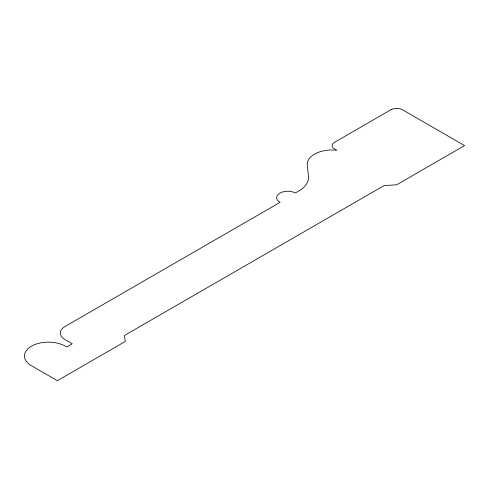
<?xml version="1.0" encoding="UTF-8"?>
<svg xmlns="http://www.w3.org/2000/svg" width="489" height="489" viewBox="0 0 489 489"><rect width="100%" height="100%" fill="white"/><g stroke="black" fill="none" stroke-linecap="round" stroke-linejoin="round"><path stroke-width="0.73" d="M391.078 109.658L334.427 142.366A7.934 4.578 0 0 0 334.427 148.845L336.872 150.257A24.725 14.279 0 0 0 307.288 165.166L308.235 173.992A35.44 20.459 0 0 1 300.601 189.946L295.356 192.978A11.131 6.424 0 0 0 279.629 193.253A11.131 6.424 0 0 0 280.099 202.33L64.994 326.524A15.996 9.236 0 0 0 64.994 339.586L72.256 343.779L66.7 346.988L65.3 346.181A23.93 13.814 0 0 0 31.461 346.181A23.93 13.814 0 0 0 31.461 365.717L57.372 380.68L125.233 341.499L124.506 335.442L384.109 185.563L396.689 184.781L464.55 145.6L402.3 109.658A7.934 4.578 0 0 0 391.078 109.658"/></g></svg>
